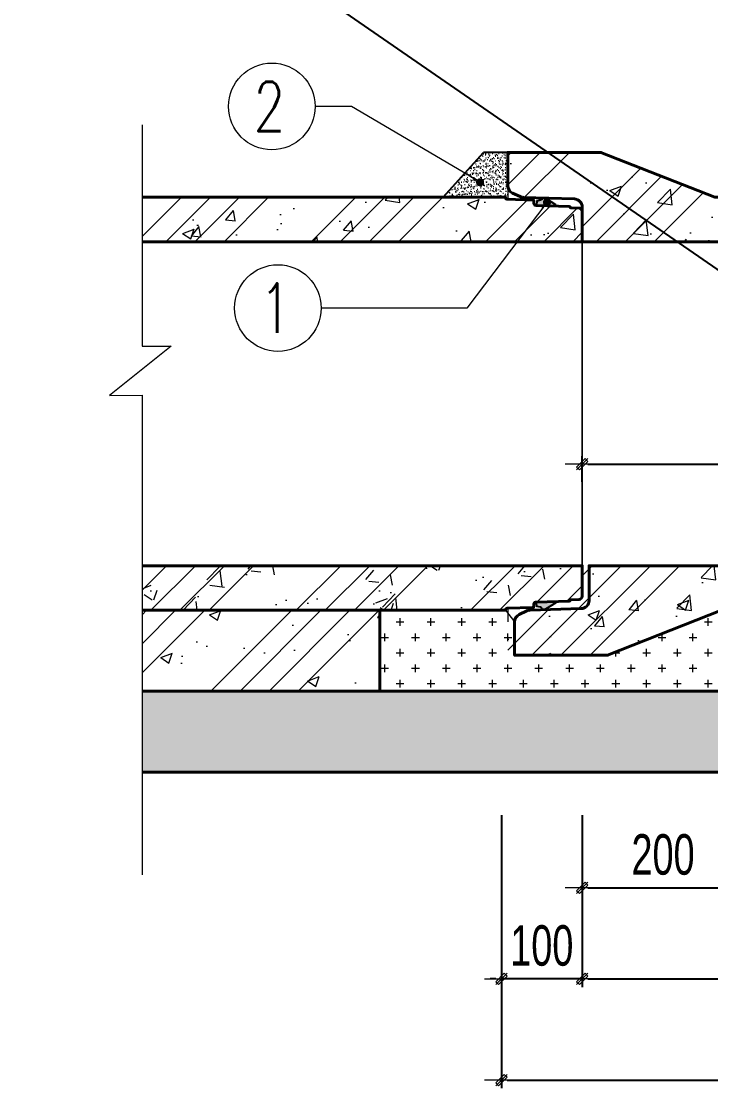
# Model space of a CAD drawing. Header units: inches. Extents: x 2792 to 53517, y -20644 to 27576.
# Drawn here: x 35479 to 36331, y 17939 to 19260 of the extents above; entities that cross this region are included whole.
import ezdxf
from ezdxf.enums import TextEntityAlignment as Align

# ---------------------------------------------------------------- set-up
doc = ezdxf.new("R2010")
doc.units = ezdxf.units.IN
doc.header["$MEASUREMENT"] = 0
for name, color, linetype, lineweight in [('CAT1', 2, 'Continuous', 40), ('dim', 144, 'Continuous', 13), ('ISO', 153, 'Continuous', 13), ('JOINT TAM GIAC', 151, 'Continuous', 25), ('LC Dim', 8, 'Continuous', 18), ('LC Hatch', 252, 'Continuous', 9), ('LC Net dam3', 1, 'Continuous', 60), ('LC Net thay', 7, 'Continuous', 25), ('LC Text2', 7, 'Continuous', 25)]:
    doc.layers.add(name, color=color, linetype=linetype, lineweight=lineweight)
doc.layers.add('KCS_Plotter', color=11, linetype='Continuous', plot=False)
doc.styles.add('HOATBIF', font='hoatbif.shx', dxfattribs={"width": 0.7})
doc.styles.add('LC 3', font='vnsimli.shx', dxfattribs={"width": 0.75})
doc.styles.add('TXTDIM', font='', dxfattribs={"width": 0.7})
doc.styles.get('TXTDIM').set_extended_font_data('.VnArial')
doc.dimstyles.new('1-100(1-25)', dxfattribs={"dimscale": 25, "dimtxt": 2.5, "dimasz": 0.35, "dimexe": 0.5, "dimexo": 0, "dimgap": 0.8, "dimtad": 1, "dimdec": 0, "dimzin": 0, "dimdsep": 46, "dimtxsty": 'HOATBIF', "dimblk1": 'DOT', "dimblk2": 'DOT', "dimsah": 1, "dimcen": -1, "dimdle": 1, "dimclrd": 256, "dimclre": 256, "dimclrt": 4, "dimadec": 3, "dimazin": 2, "dimtfac": 0.333333, "dimtdec": 0, "dimtix": 1, "dimtmove": 2, "dimatfit": 3, "dimldrblk": 'DOT', "dimfxl": 1, "dimtvp": 0.833333, "dimtolj": 1, "dimtzin": 0, "dimarcsym": 0})
doc.dimstyles.new('DIM 20', dxfattribs={"dimscale": 20, "dimtxt": 2, "dimasz": 0.3, "dimexe": 0.5, "dimexo": 0, "dimgap": 0.5, "dimtad": 1, "dimdec": 0, "dimzin": 12, "dimdsep": 46, "dimtxsty": 'TXTDIM', "dimblk": 'SLASH', "dimcen": 1.5, "dimclrd": 144, "dimclre": 144, "dimclrt": 1, "dimadec": 0, "dimazin": 0, "dimtfac": 1, "dimtdec": 0, "dimtix": 1, "dimtmove": 0, "dimatfit": 3, "dimldrblk": 'DOT', "dimfxl": 2, "dimtolj": 1, "dimtzin": 0, "dimlwd": 9, "dimlwe": 9, "dimarcsym": 1})
pattern_1 = [(50, (-21988.71, 29167.47), (145.74774, -12.75127), [15.24, -167.64]), (355, (-21988.71, 29167.47), (-28.19426, 152.8453), [12.192, -134.112]), (100.451, (-21976.57, 29166.41), (117.554, 140.09335), [12.952, -142.472]), (50, (-21828.71, 29327.47), (145.74774, -12.75127), [15.24, -167.64]), (355, (-21828.71, 29327.47), (-28.19426, 152.8453), [12.192, -134.112]), (100.451, (-21816.57, 29326.41), (117.554, 140.09335), [12.952, -142.472]), (46.1842, (-21988.71, 29208.11), (216.86323, -33.63386), [22.86, -251.46]), (96.6356, (-21970.64, 29205.31), (189.9234, 197.94044), [19.428, -213.708]), (351.184, (-21988.71, 29208.11), (189.9237, 197.9401), [18.288, -201.168]), (46.1842, (-21828.71, 29368.11), (216.86323, -33.63386), [22.86, -251.46]), (96.6356, (-21810.64, 29365.31), (189.9234, 197.94044), [19.428, -213.708]), (351.184, (-21828.71, 29368.11), (189.9237, 197.9401), [18.288, -201.168]), (21, (-21968.4, 29197.95), (121.2919, -81.81241), [15.24, -167.64]), (326, (-21968.4, 29197.95), (49.44162, 147.35037), [12.192, -134.112]), (71.4514, (-21958.29, 29191.14), (170.7332, 65.5383), [12.952, -142.472]), (21, (-21808.4, 29357.95), (121.2919, -81.81241), [15.24, -167.64]), (326, (-21808.4, 29357.95), (49.44162, 147.35037), [12.192, -134.112]), (71.4514, (-21798.29, 29351.14), (170.7332, 65.5383), [12.952, -142.472]), (37.5, (-21988.714, 29167.474), (2.470883, 67.64403), [0, -132.4864, 0, -136.144, 0, -134.62]), (7.5, (-21988.714, 29167.474), (53.45573, 80.14446), [0, -77.6224, 0, -129.4384, 0, -51.308]), (327.5, (-22034.03, 29167.474), (108.472476, -4.582995), [0, -50.8, 0, -158.496, 0, -210.312]), (317.5, (-22054.35, 29167.47), (118.50335, 20.3412), [0, -66.04, 0, -105.2576, 0, -149.352]), (45, (-21988.71, 29167.47), (-107.76307, 107.76307), []), (45, (-21952.8, 29167.47), (-107.76307, 107.76307), []), (45, (-21916.87, 29167.47), (-107.76307, 107.76307), []), (45, (-21880.95, 29167.47), (-107.76307, 107.76307), [])]
pattern_2 = [(50, (24647.81, 48533), (145.74774, -12.75127), [15.24, -167.64]), (355, (24647.81, 48533), (-28.19426, 152.8453), [12.192, -134.112]), (100.451, (24659.96, 48531.94), (117.554, 140.09335), [12.952, -142.472]), (50, (24807.81, 48693), (145.74774, -12.75127), [15.24, -167.64]), (355, (24807.81, 48693), (-28.19426, 152.8453), [12.192, -134.112]), (100.451, (24819.96, 48691.94), (117.554, 140.09335), [12.952, -142.472]), (46.1842, (24647.81, 48573.64), (216.8632, -33.6339), [22.86, -251.46]), (96.6356, (24665.88, 48570.84), (189.9234, 197.9404), [19.428, -213.708]), (351.184, (24647.81, 48573.64), (189.9237, 197.9401), [18.288, -201.168]), (46.1842, (24807.81, 48733.64), (216.8632, -33.6339), [22.86, -251.46]), (96.6356, (24825.88, 48730.84), (189.9234, 197.9404), [19.428, -213.708]), (351.184, (24807.81, 48733.64), (189.9237, 197.9401), [18.288, -201.168]), (21, (24668.13, 48563.48), (121.2919, -81.8124), [15.24, -167.64]), (326, (24668.13, 48563.48), (49.4416, 147.3504), [12.192, -134.112]), (71.4514, (24678.24, 48556.66), (170.7332, 65.5383), [12.952, -142.472]), (21, (24828.13, 48723.48), (121.2919, -81.8124), [15.24, -167.64]), (326, (24828.13, 48723.48), (49.4416, 147.3504), [12.192, -134.112]), (71.4514, (24838.24, 48716.66), (170.7332, 65.5383), [12.952, -142.472]), (37.5, (24647.81, 48533), (2.47088, 67.64403), [0, -132.4864, 0, -136.144, 0, -134.62]), (7.5, (24647.81, 48533), (53.45573, 80.14446), [0, -77.6224, 0, -129.4384, 0, -51.308]), (327.5, (24602.5, 48533), (108.47248, -4.582995), [0, -50.8, 0, -158.496, 0, -210.312]), (317.5, (24582.18, 48533), (118.50335, 20.3412), [0, -66.04, 0, -105.2576, 0, -149.352]), (45, (24647.81, 48533), (-107.7631, 107.7631), []), (45, (24683.73, 48533), (-107.7631, 107.7631), []), (45, (24719.65, 48533), (-107.7631, 107.7631), []), (45, (24755.58, 48533), (-107.7631, 107.7631), [])]

# ---------------------------------------------------------------- blocks, each defined once
blk = doc.blocks.new('DOT')
at = {"layer": 'LC Dim'}
blk.add_line((-3, 0), (3, 0), dxfattribs=at)
at = {"layer": 'LC Dim', "color": 4}
blk.add_line((-1, -1), (1, 1), dxfattribs=at)
blk.add_lwpolyline([(0.5, 1), (-1, -0.5), (-0.5, -1), (1, 0.5)], close=True, dxfattribs=at)
blk = doc.blocks.new('*D164')
at = {"layer": 'Defpoints', "color": 0, "ltscale": 2, "transparency": 16777216}
for p in [(36072.3, 18280.1), (38172.3, 18280.1), (38172.3, 17952.7)]:
    blk.add_point(p, dxfattribs=at)
at = {"layer": 'LC Dim', "lineweight": -2, "ltscale": 2, "transparency": 16777216}
for p, q in [((36072.3, 18280.1), (36072.3, 17942.7)), ((38172.3, 18280.1), (38172.3, 17942.7)), ((36079.3, 17952.7), (38165.3, 17952.7))]:
    blk.add_line(p, q, dxfattribs=at)
at = {"layer": 'LC Dim', "lineweight": -2, "ltscale": 2, "transparency": 16777216, "xscale": 7, "yscale": 7, "zscale": 7, "rotation": 180}
blk.add_blockref('DOT', (36072.3, 17952.7), dxfattribs=at)
at = {"layer": 'LC Dim', "lineweight": -2, "ltscale": 2, "transparency": 16777216, "xscale": 7, "yscale": 7, "zscale": 7}
blk.add_blockref('DOT', (38172.3, 17952.7), dxfattribs=at)
at = {"layer": 'LC Dim', "color": 4, "ltscale": 2, "transparency": 16777216, "insert": (37122.3, 17993.7), "char_height": 50, "attachment_point": 5, "style": 'HOATBIF'}
blk.add_mtext('\\A1;2100', dxfattribs=at)
blk = doc.blocks.new('_Dot')
at = {"color": 0, "linetype": 'ByBlock', "lineweight": -2}
blk.add_line((-0.5, 0), (-1, 0), dxfattribs=at)
at = {"color": 0, "linetype": 'ByBlock', "const_width": 0.5}
blk.add_lwpolyline([(-0.25, 0, 1), (0.25, 0, 1)], format="xyb", close=True, dxfattribs=at)
blk = doc.blocks.new('*D165')
at = {"layer": 'Defpoints', "color": 0, "ltscale": 2, "transparency": 16777216}
for p in [(36172.3, 18280.1), (38172.3, 18280.1), (38172.3, 18077.7)]:
    blk.add_point(p, dxfattribs=at)
at = {"layer": 'LC Dim', "lineweight": -2, "ltscale": 2, "transparency": 16777216}
for p, q in [((36172.3, 18280.1), (36172.3, 18067.7)), ((38172.3, 18280.1), (38172.3, 18067.7)), ((36179.3, 18077.7), (38165.3, 18077.7))]:
    blk.add_line(p, q, dxfattribs=at)
at = {"layer": 'LC Dim', "lineweight": -2, "ltscale": 2, "transparency": 16777216, "xscale": 7, "yscale": 7, "zscale": 7, "rotation": 180}
blk.add_blockref('DOT', (36172.3, 18077.7), dxfattribs=at)
at = {"layer": 'LC Dim', "lineweight": -2, "ltscale": 2, "transparency": 16777216, "xscale": 7, "yscale": 7, "zscale": 7}
blk.add_blockref('DOT', (38172.3, 18077.7), dxfattribs=at)
at = {"layer": 'LC Dim', "color": 4, "ltscale": 2, "transparency": 16777216, "insert": (37172.3, 18118.7), "char_height": 50, "attachment_point": 5, "style": 'HOATBIF'}
blk.add_mtext('\\A1;2000', dxfattribs=at)
blk = doc.blocks.new('*D166')
at = {"layer": 'Defpoints', "color": 0, "ltscale": 2, "transparency": 16777216}
for p in [(36072.3, 18280.1), (36172.3, 18280.1), (36072.3, 18077.7)]:
    blk.add_point(p, dxfattribs=at)
at = {"layer": 'LC Dim', "lineweight": -2, "ltscale": 2, "transparency": 16777216}
for p, q in [((36072.3, 18280.1), (36072.3, 18067.7)), ((36172.3, 18280.1), (36172.3, 18067.7)), ((36065.3, 18077.7), (36058.3, 18077.7)), ((36172.3, 18077.7), (36072.3, 18077.7)), ((36179.3, 18077.7), (36186.3, 18077.7))]:
    blk.add_line(p, q, dxfattribs=at)
at = {"layer": 'LC Dim', "lineweight": -2, "ltscale": 2, "transparency": 16777216, "xscale": 7, "yscale": 7, "zscale": 7}
blk.add_blockref('DOT', (36072.3, 18077.7), dxfattribs=at)
at = {"layer": 'LC Dim', "lineweight": -2, "ltscale": 2, "transparency": 16777216, "xscale": 7, "yscale": 7, "zscale": 7, "rotation": 180}
blk.add_blockref('DOT', (36172.3, 18077.7), dxfattribs=at)
at = {"layer": 'LC Dim', "color": 4, "ltscale": 2, "transparency": 16777216, "insert": (36122.3, 18118.7), "char_height": 50, "attachment_point": 5, "style": 'HOATBIF'}
blk.add_mtext('\\A1;100', dxfattribs=at)
blk = doc.blocks.new('*D169')
at = {"layer": 'Defpoints', "color": 0, "ltscale": 2, "transparency": 16777216}
for p in [(38172.3, 18713.3), (36172.3, 18691.4), (38172.3, 18691.4)]:
    blk.add_point(p, dxfattribs=at)
at = {"layer": 'LC Dim', "lineweight": -2, "ltscale": 2, "transparency": 16777216}
for p, q in [((36172.3, 18691.4), (36172.3, 18723.3)), ((38172.3, 18691.4), (38172.3, 18723.3)), ((36179.3, 18713.3), (38165.3, 18713.3))]:
    blk.add_line(p, q, dxfattribs=at)
at = {"layer": 'LC Dim', "lineweight": -2, "ltscale": 2, "transparency": 16777216, "xscale": 7, "yscale": 7, "zscale": 7, "rotation": 180}
blk.add_blockref('DOT', (36172.3, 18713.3), dxfattribs=at)
at = {"layer": 'LC Dim', "lineweight": -2, "ltscale": 2, "transparency": 16777216, "xscale": 7, "yscale": 7, "zscale": 7}
blk.add_blockref('DOT', (38172.3, 18713.3), dxfattribs=at)
at = {"layer": 'LC Dim', "color": 4, "ltscale": 2, "transparency": 16777216, "insert": (37172.3, 18754.3), "char_height": 50, "attachment_point": 5, "style": 'HOATBIF'}
blk.add_mtext('\\A1;2000', dxfattribs=at)
blk = doc.blocks.new('SLASH')
at = {"layer": 'dim', "color": 16, "linetype": 'Continuous'}
for p, q in [((-1.2, 0), (1.2, 0)), ((-0.6, -0.6), (0.6, 0.6))]:
    blk.add_line(p, q, dxfattribs=at)
blk = doc.blocks.new('*D218')
at = {"layer": 'Defpoints', "color": 0, "ltscale": 2, "transparency": 16777216}
for p in [(36172.3, 18280.1), (36372.2, 18280.1), (36372.2, 18190.1)]:
    blk.add_point(p, dxfattribs=at)
at = {"layer": 'LC Dim', "lineweight": -2, "ltscale": 2, "transparency": 16777216}
for p, q in [((36172.3, 18280.1), (36172.3, 18180.1)), ((36372.2, 18280.1), (36372.2, 18180.1)), ((36179.3, 18190.1), (36365.2, 18190.1))]:
    blk.add_line(p, q, dxfattribs=at)
at = {"layer": 'LC Dim', "lineweight": -2, "ltscale": 2, "transparency": 16777216, "xscale": 7, "yscale": 7, "zscale": 7, "rotation": 180}
blk.add_blockref('DOT', (36172.3, 18190.1), dxfattribs=at)
at = {"layer": 'LC Dim', "lineweight": -2, "ltscale": 2, "transparency": 16777216, "xscale": 7, "yscale": 7, "zscale": 7}
blk.add_blockref('DOT', (36372.2, 18190.1), dxfattribs=at)
at = {"layer": 'LC Dim', "color": 4, "ltscale": 2, "transparency": 16777216, "insert": (36272.2, 18231.1), "char_height": 50, "attachment_point": 5, "style": 'HOATBIF'}
blk.add_mtext('\\A1;200', dxfattribs=at)

msp = doc.modelspace()

# ---------------------------------------------------------------- hatches: boundary and pattern name
at = {"layer": 'JOINT TAM GIAC'}
h = msp.add_hatch(color=256, dxfattribs=at)
h.paths.add_polyline_path([(36139.2, 19032.3, 0.524425), (36139.6, 19033.8), (36127, 19041.8), (36122.8, 19042), (36122.7, 19041.5, -0.329988), (36121.4, 19039.7), (36120.7, 19039.5), (36116.7, 19038.5), (36120.8, 19032.9)])
h.paths.add_polyline_path([(36116.7, 19038.5), (36116.3, 19038.4), (36115.9, 19033.8, 0.429124), (36116.5, 19033), (36120.8, 19032.9)])
h = msp.add_hatch(color=256, dxfattribs=at)
h.paths.add_polyline_path([(36139.2, 18543.7, -0.524425), (36139.6, 18542.2), (36127, 18534.2), (36122.8, 18534.1), (36122.7, 18534.5, 0.329988), (36121.4, 18536.4), (36120.7, 18536.6), (36116.7, 18537.5), (36120.8, 18543.1)])
h.paths.add_polyline_path([(36116.7, 18537.5), (36116.3, 18537.6), (36115.9, 18542.2, -0.429124), (36116.5, 18543), (36120.8, 18543.1)])
at = {"layer": 'LC Hatch', "ltscale": 200}
h = msp.add_hatch(dxfattribs=at)
h.set_pattern_fill('AR-SAND', color=256, scale=3)
h.set_pattern_definition([(37.5, (21255.357, 48218.777), (-0.1889801, 5.7804713), [0, -4.56, 0, -5.1, 0, -4.875]), (7.5, (21255.357, 48218.777), (5.3093301, 8.4664382), [0, -2.46, 0, -4.11, 0, -1.575]), (327.5, (21251.667, 48218.777), (9.3424256, 0.01697716), [0, -1.5, 0, -5.4, 0, -7.05]), (317.5, (21251.667, 48218.777), (9.0183798, 2.6330267), [0, -0.75, 0, -3.54, 0, -4.05])])
h.paths.add_polyline_path([(36080.3, 19098.5), (36050.3, 19098.5), (36000.3, 19043), (36077.3, 19043), (36077.3, 19042.6, 0.404875), (36079.2, 19040.6), (36080.3, 19040.5), (36080.3, 19057.3)])
at = {"layer": 'LC Hatch'}
h = msp.add_hatch(dxfattribs=at)
h.set_pattern_fill('BT-DA1X2', color=256, scale=0.8, style=0, pattern_type=2)
h.set_pattern_definition(pattern_1)
edge = h.paths.add_edge_path()
edge.add_line((38172.3, 19043), (36336.2, 19043))
edge.add_line((36336.2, 19043), (36195.3, 19098.5))
edge.add_line((36195.3, 19098.5), (36172.3, 19098.5))
edge.add_line((36172.3, 19098.5), (36097.3, 19098.5))
edge.add_line((36097.3, 19098.5), (36080.3, 19098.5))
edge.add_line((36080.3, 19098.5), (36080.3, 19057.3))
edge.add_arc((36090.3, 19057.3), 10, 180, 245)
edge.add_line((36086, 19048.2), (36095.4, 19043.9))
edge.add_arc((36099.6, 19052.9), 10, 245, 268.1665)
edge.add_line((36099.3, 19042.9), (36162.6, 19040.9))
edge.add_arc((36162.3, 19030.9), 10, 0, 88.1665, ccw=False)
edge.add_line((36172.3, 19030.9), (36172.3, 18988))
edge.add_line((36172.3, 18988), (38172.3, 18988))
edge.add_line((38172.3, 18988), (38172.3, 19043))
at = {"layer": 'LC Hatch', "ltscale": 200}
h = msp.add_hatch(dxfattribs=at)
h.set_pattern_fill('BT-DA1X2', color=256, scale=0.8, style=0, pattern_type=2)
h.set_pattern_definition(pattern_2)
edge = h.paths.add_edge_path()
edge.add_line((35628.1, 19043), (35628.1, 18988))
edge.add_line((35628.1, 18988), (36172.3, 18988))
edge.add_line((36172.3, 18988), (36172.3, 19025.7))
edge.add_arc((36168.3, 19025.7), 4, 0, 88.1672)
edge.add_line((36168.4, 19029.7), (36157.3, 19030.1))
edge.add_line((36157.3, 19030.1), (36157.3, 19030.8))
edge.add_arc((36156.5, 19030.8), 0.75, 0, 88.1672)
edge.add_line((36156.5, 19031.6), (36115.2, 19032.9))
edge.add_arc((36115.3, 19035.9), 3, 142.4942, 268.1672, ccw=False)
edge.add_arc((36112.6, 19038.9), 1.22, 284.1858, 509.3607)
edge.add_line((36111.5, 19039.5), (36079.2, 19040.6))
edge.add_arc((36079.3, 19042.6), 2, 180, 268.1672, ccw=False)
edge.add_line((36077.3, 19042.6), (36077.3, 19043))
edge.add_line((36077.3, 19043), (35628.1, 19043))
at = {"layer": 'LC Hatch'}
h = msp.add_hatch(dxfattribs=at)
h.set_pattern_fill('BT-DA1X2', color=256, scale=0.8, style=0, pattern_type=2)
h.set_pattern_definition([(50, (-664459.56, -2255086.15), (145.747735, -12.7512684), [15.24, -167.64]), (355, (-664459.56, -2255086.15), (-28.194261, 152.845314), [12.192, -134.112]), (100.451, (-664447.42, -2255087.21), (117.554001, 140.09335), [12.952, -142.472]), (50, (-664299.56, -2254926.15), (145.747735, -12.7512684), [15.24, -167.64]), (355, (-664299.56, -2254926.15), (-28.194261, 152.845314), [12.192, -134.112]), (100.451, (-664287.42, -2254927.21), (117.554001, 140.09335), [12.952, -142.472]), (46.1842, (-664459.56, -2255045.5), (216.863233, -33.633862), [22.86, -251.46]), (96.6356, (-664441.5, -2255048.3), (189.923388, 197.940445), [19.428, -213.708]), (351.184, (-664459.56, -2255045.5), (189.923685, 197.940094), [18.288, -201.168]), (46.1842, (-664299.56, -2254885.5), (216.863233, -33.633862), [22.86, -251.46]), (96.6356, (-664281.5, -2254888.3), (189.923388, 197.940445), [19.428, -213.708]), (351.184, (-664299.56, -2254885.5), (189.923685, 197.940094), [18.288, -201.168]), (21, (-664439.24, -2255055.67), (121.291904, -81.812415), [15.24, -167.64]), (326, (-664439.24, -2255055.67), (49.441623, 147.350373), [12.192, -134.112]), (71.4514, (-664429.14, -2255062.48), (170.733193, 65.538286), [12.952, -142.472]), (21, (-664279.24, -2254895.67), (121.291904, -81.812415), [15.24, -167.64]), (326, (-664279.24, -2254895.67), (49.441623, 147.350373), [12.192, -134.112]), (71.4514, (-664269.14, -2254902.48), (170.733193, 65.538286), [12.952, -142.472]), (37.5, (-664459.564, -2255086.146), (2.4708826, 67.6440311), [0, -132.4864, 0, -136.144, 0, -134.62]), (7.5, (-664459.564, -2255086.146), (53.45573, 80.1444599), [0, -77.6224, 0, -129.4384, 0, -51.308]), (327.5, (-664504.88, -2255086.146), (108.4724761, -4.5829952), [0, -50.8, 0, -158.496, 0, -210.312]), (317.5, (-664525.2, -2255086.15), (118.503345, 20.341193), [0, -66.04, 0, -105.2576, 0, -149.352]), (45, (-664459.56, -2255086.15), (-107.763073, 107.763073), []), (45, (-664423.64, -2255086.15), (-107.763073, 107.763073), []), (45, (-664387.72, -2255086.15), (-107.763073, 107.763073), []), (45, (-664351.8, -2255086.15), (-107.763073, 107.763073), [])])
h.paths.add_polyline_path([(35628.1, 18588), (35628.1, 18533), (36077.3, 18533), (36077.3, 18533.4, -0.404875), (36079.2, 18535.4), (36111.5, 18536.5, 1.499082), (36112.9, 18538.3, -0.61084), (36115.2, 18543.1), (36117.8, 18543.2), (36117.8, 18543.2), (36117.9, 18543.2), (36119.7, 18543.2), (36119.7, 18543.2), (36119.7, 18543.3), (36119.7, 18543.3), (36119.8, 18543.3), (36123.5, 18543.4), (36123.6, 18543.4), (36127.4, 18543.5), (36127.5, 18543.5), (36129.3, 18543.6), (36129.3, 18543.6), (36133.2, 18543.7), (36133.3, 18543.7), (36135.1, 18543.8), (36135.1, 18543.8), (36135.9, 18543.8), (36156.5, 18544.4, 1.02288), (36156.4, 18545.9), (36168.4, 18546.3, 0.404875), (36172.3, 18550.3), (36172.3, 18588)])
h = msp.add_hatch(dxfattribs=at)
h.set_pattern_fill('BT-DA1X2', color=256, scale=0.8, style=0, pattern_type=2)
h.set_pattern_definition(pattern_1)
edge = h.paths.add_edge_path()
edge.add_line((38172.3, 18533), (36336.2, 18533))
edge.add_line((36336.2, 18533), (36195.3, 18477.5))
edge.add_line((36195.3, 18477.5), (36172.3, 18477.5))
edge.add_line((36172.3, 18477.5), (36097.3, 18477.5))
edge.add_line((36097.3, 18477.5), (36080.3, 18477.5))
edge.add_line((36080.3, 18477.5), (36080.3, 18518.7))
edge.add_arc((36090.3, 18518.7), 10, 115, 180, ccw=False)
edge.add_line((36086, 18527.8), (36095.4, 18532.2))
edge.add_arc((36099.6, 18523.1), 10, 91.8335, 115, ccw=False)
edge.add_line((36099.3, 18533.1), (36162.6, 18535.1))
edge.add_arc((36162.3, 18545.1), 10, 271.8335, 360)
edge.add_line((36172.3, 18545.1), (36172.3, 18588))
edge.add_line((36172.3, 18588), (38172.3, 18588))
edge.add_line((38172.3, 18588), (38172.3, 18533))
at = {"layer": 'LC Hatch', "ltscale": 200}
h = msp.add_hatch(dxfattribs=at)
h.set_pattern_fill('BT-DA1X2', color=256, scale=0.8, style=0, pattern_type=2)
h.set_pattern_definition(pattern_2)
h.paths.add_polyline_path([(35922.2, 18533), (35628.1, 18533), (35628.1, 18433), (35922.2, 18433)])
at = {"layer": 'LC Hatch', "lineweight": 18}
h = msp.add_hatch(dxfattribs=at)
h.set_pattern_fill('CROSS', color=256, scale=3)
h.set_pattern_definition([(0, (-21988.714, 29167.474), (19.05, 19.05), [9.525, -28.575]), (90, (-21983.952, 29162.711), (-19.05, 19.05), [9.525, -28.575])])
h.paths.add_polyline_path([(36372.2, 18533), (36344.6, 18533), (36203.7, 18477.5), (36180.7, 18477.5), (36105.7, 18477.5), (36088.7, 18477.5), (36088.7, 18518.7), (36077.3, 18533), (35922.2, 18533), (35922.2, 18433), (36372.2, 18433)])
at = {"layer": 'LC Hatch'}
h = msp.add_hatch(dxfattribs=at)
h.set_pattern_fill('GRAVEL', color=256, scale=3, style=0)
h.set_pattern_definition([(228.012788, (-21821.069, 28877.8046), (-609.60000005, -685.79999996), [10.25164, -1014.91451]), (184.969741, (-21827.927, 28870.1846), (914.39999964, 76.20000434), [17.59214, -1741.62147]), (132.510447, (-21845.453, 28868.6606), (762.00000032, -838.1999997), [12.40445, -1228.04168]), (267.273689, (-21875.171, 28849.6106), (76.20000016, 1524), [16.02014, -1585.99312]), (292.833654, (-21875.933, 28833.6086), (-381.00000003, 914.39999999), [15.70901, -1555.19423]), (357.273689, (-21869.837, 28819.1306), (-1524, 76.20000016), [16.02014, -1585.99312]), (37.6942405, (-21853.835, 28818.3686), (-990.59999996, -762.00000006), [21.18581, -2097.39346]), (72.2553284, (-21837.071, 28831.3226), (533.40000014, 1676.39999995), [20.00159, -1980.1577]), (121.4295656, (-21830.975, 28850.3726), (-609.60000009, 990.59999995), [16.07439, -1591.36637]), (175.236358, (-21839.357, 28864.0886), (838.2, -76.2000001), [18.3514, -899.21811]), (222.397438, (-21857.6449, 28865.6126), (-914.39999997, -838.20000003), [23.73234, -2349.503175]), (138.814075, (-21799.733, 28848.8486), (-533.4, 457.2), [8.10014, -801.916975]), (171.4692344, (-21805.829, 28854.1826), (990.60000003, -152.39999983), [15.41046, -1525.63917]), (225, (-21821.07, 28856.47), (-1e-14, -76.2), [10.77628, -96.98679]), (203.19859, (-21826.403, 28865.613), (381, 152.4), [5.80324, -574.51867]), (291.80141, (-21831.737, 28863.327), (-76.2, 228.6), [8.20697, -402.14259]), (30.963757, (-21828.689, 28855.707), (228.6, 152.4), [13.32959, -430.98894]), (161.56505, (-21817.26, 28862.565), (152.4, -76.2), [9.63861, -231.32694]), (16.38954, (-21875.933, 28863.3266), (762, 228.6), [13.50264, -1336.7648]), (70.346176, (-21862.979, 28867.1366), (-304.80000003, -838.2), [11.32797, -1121.46647]), (293.19859, (-21817.259, 28877.805), (-152.4, 381), [11.6064, -568.71551]), (343.61046, (-21812.687, 28867.1366), (-762.00000002, 228.59999995), [13.50264, -1336.7648]), (339.443955, (-21875.933, 28816.083), (-381, 152.4), [13.02106, -638.03203]), (294.775141, (-21863.741, 28811.5106), (-381.00000045, 838.1999998), [10.91016, -1080.1078]), (66.80141, (-21816.497, 28801.605), (152.4, 381), [11.6064, -568.71551]), (17.354025, (-21811.925, 28812.2726), (-990.59999998, -304.80000006), [12.77348, -1264.57128]), (69.443955, (-21853.835, 28801.605), (-152.4, -381), [6.51053, -644.54256]), (101.309932, (-21821.069, 28801.605), (-76.2, 304.8), [3.88544, -384.65985]), (165.963757, (-21821.83, 28805.415), (228.6, -76.2), [15.70901, -298.47164]), (186.009006, (-21837.071, 28809.2246), (762, 76.20000004), [14.55801, -1441.24095]), (303.690068, (-21828.689, 28848.849), (-76.2, 152.4), [10.98972, -263.75329]), (353.1572266, (-21822.593, 28839.7046), (1295.40000001, -152.39999993), [19.1867, -1899.48027]), (60.945396, (-21803.543, 28837.4186), (-304.8, -533.4), [7.84525, -776.68177]), (90, (-21799.73, 28844.28), (-76.2, 76.2), [4.572, -71.628]), (120.256437, (-21838.595, 28811.5106), (304.79999996, -533.4), [10.58601, -1048.01822]), (48.012787, (-21843.929, 28820.6546), (609.60000005, 685.79999996), [20.50329, -1004.66287]), (0, (-21830.21, 28835.895), (76.2, 76.2), [19.812, -56.388]), (325.3048465, (-21810.401, 28835.8946), (762.0000003, -533.3999996), [12.04829, -1192.7795]), (254.054604, (-21800.495, 28829.037), (-76.2, -304.8), [11.09487, -543.6495]), (207.6459754, (-21803.543, 28818.3686), (-1447.80000005, -761.9999999), [18.06435, -1788.37393]), (175.426079, (-21819.545, 28809.9866), (-990.6, 76.2), [19.11088, -1891.97539])])
h.paths.add_polyline_path([(37317.4, 18431.8), (37205.7, 18432.2, -0.25178), (37158, 18433), (36972.2, 18433), (36607.3, 18433, -0.26096), (36558, 18433), (36372.2, 18433), (35628.1, 18433), (35628.1, 18333), (37303.3, 18333, -0.333802), (37267, 18381.4, -0.414214)])
h.paths.add_polyline_path([(38565.3, 18433), (38422.2, 18433), (37807.3, 18433, -0.26096), (37758, 18433), (37572.2, 18433), (37317.4, 18431.8, -0.414214), (37367.8, 18381.4, -0.333802), (37331.4, 18333), (38565.3, 18333)])

# ---------------------------------------------------------------- linework, layer by layer
at = {"layer": 'CAT1'}
for p, q in [((35628.1, 18433, 0), (38565.3, 18433, 0)), ((35628.1, 18333, 0), (38565.3, 18333, 0))]:
    msp.add_line(p, q, dxfattribs=at)
at = {"layer": 'CAT1', "elevation": 0}
for points in [[(38077.3, 19043), (36336.2, 19043), (36195.3, 19098.5), (36172.3, 19098.5), (36097.3, 19098.5), (36080.3, 19098.5), (36080.3, 19057.3, 0.291473), (36086, 19048.2), (36095.4, 19043.9, 0.101429), (36099.3, 19042.9), (36162.6, 19040.9, -0.404872), (36172.3, 19030.9), (36172.3, 18988), (38172.3, 18988)], [(35628.1, 18988), (36172.3, 18988), (36172.3, 19025.7, 0.404875), (36168.4, 19029.7), (36158, 19030, -0.404875), (36157.3, 19030.8), (36157.3, 19030.8, 0.404875), (36156.5, 19031.6), (36115.2, 19032.9, -0.404875), (36112.3, 19035.9), (36112.3, 19038.8, 0.404875), (36111.5, 19039.5), (36079.2, 19040.6, -0.404875), (36077.3, 19042.6), (36077.3, 19043), (35628.1, 19043)], [(35628.1, 18588), (36172.3, 18588), (36172.3, 18550.3, -0.404875), (36168.4, 18546.3), (36158, 18546, 0.404875), (36157.3, 18545.2), (36157.3, 18545.2, -0.404875), (36156.5, 18544.4), (36115.2, 18543.1, 0.404875), (36112.3, 18540.1), (36112.3, 18537.2, -0.404875), (36111.5, 18536.5), (36079.2, 18535.4, 0.404875), (36077.3, 18533.4), (36077.3, 18533), (35628.1, 18533)], [(38085.7, 18533), (36344.6, 18533), (36203.7, 18477.5), (36180.7, 18477.5), (36105.7, 18477.5), (36088.7, 18477.5), (36088.7, 18518.7, -0.291473), (36094.5, 18527.8), (36103.8, 18532.2, -0.101429), (36107.8, 18533.1), (36171, 18535.1, 0.404872), (36180.7, 18545.1), (36180.7, 18588), (38180.7, 18588)]]:
    msp.add_lwpolyline(points, format="xyb", dxfattribs=at)
msp.add_lwpolyline([(35922.2, 18533), (35922.2, 18433), (35628.1, 18433)], dxfattribs=at)
at = {"layer": 'ISO'}
for p, q in [((36080.3, 19057.3, 0), (36080.3, 19040.5, 0)), ((36172.3, 18588, 0), (36172.3, 18988, 0)), ((36172.3, 18988, 0), (36172.3, 18588, 0)), ((36172.3, 18588, 0), (36172.3, 18988, 0)), ((36080.3, 18535.5, 0), (36080.3, 18518.7, 0))]:
    msp.add_line(p, q, dxfattribs=at)
at = {"layer": 'ISO', "elevation": 0}
msp.add_lwpolyline([(35628.1, 19132.5), (35628.1, 18859), (35664.1, 18859), (35588, 18798.4), (35628.1, 18798.7), (35628.1, 18206.3)], dxfattribs=at)
at = {"layer": 'JOINT TAM GIAC', "elevation": 0}
for points in [[(36122.8, 19042), (36122.7, 19041.5, -0.329988), (36121.4, 19039.7), (36120.7, 19039.5), (36116.3, 19038.4), (36115.9, 19033.8, 0.429124), (36116.5, 19033), (36117.4, 19033), (36117.6, 19032.9), (36117.8, 19032.8), (36117.9, 19032.8), (36118, 19032.9), (36118.1, 19033), (36119.3, 19033), (36119.4, 19032.9), (36119.5, 19032.9), (36119.5, 19032.8), (36119.6, 19032.8), (36119.6, 19032.8), (36119.6, 19032.8), (36119.7, 19032.8), (36119.7, 19032.8), (36119.7, 19032.8), (36119.7, 19032.8), (36119.8, 19032.8), (36119.8, 19032.8), (36119.8, 19032.8), (36119.8, 19032.8), (36119.8, 19032.8), (36119.8, 19032.8), (36119.9, 19032.8), (36119.9, 19032.8), (36119.9, 19032.8), (36119.9, 19032.8), (36120, 19032.8), (36120, 19032.9), (36120, 19032.9), (36120.1, 19032.9), (36121.2, 19032.9), (36121.3, 19032.8), (36121.4, 19032.8), (36121.4, 19032.8), (36121.5, 19032.7), (36121.5, 19032.7), (36121.6, 19032.7), (36121.6, 19032.7), (36121.6, 19032.7), (36121.6, 19032.7), (36121.7, 19032.7), (36121.7, 19032.7), (36121.7, 19032.7), (36121.7, 19032.7), (36121.7, 19032.7), (36121.8, 19032.7), (36121.8, 19032.7), (36121.8, 19032.7), (36121.8, 19032.7), (36121.8, 19032.7), (36121.9, 19032.8), (36121.9, 19032.8), (36121.9, 19032.8), (36122, 19032.8), (36122, 19032.9), (36123.2, 19032.8), (36123.4, 19032.7), (36123.6, 19032.6), (36123.7, 19032.6), (36123.8, 19032.7), (36123.9, 19032.8), (36125.1, 19032.7), (36125.3, 19032.6), (36125.5, 19032.6), (36125.6, 19032.6), (36125.7, 19032.6), (36125.9, 19032.7), (36127, 19032.7), (36127.3, 19032.5), (36127.4, 19032.5), (36127.5, 19032.5), (36127.7, 19032.6), (36127.8, 19032.7), (36129, 19032.6), (36129.2, 19032.5), (36129.3, 19032.4), (36129.5, 19032.4), (36129.6, 19032.5), (36129.7, 19032.6), (36130.9, 19032.5), (36131.1, 19032.4), (36131.3, 19032.4), (36131.4, 19032.4), (36131.5, 19032.4), (36131.6, 19032.5), (36132.8, 19032.5), (36133, 19032.3), (36133.2, 19032.3), (36133.3, 19032.3), (36133.5, 19032.4), (36133.6, 19032.5), (36134.7, 19032.4), (36135, 19032.3), (36135.1, 19032.2), (36135.3, 19032.2), (36135.4, 19032.3), (36135.5, 19032.4), (36138.8, 19032.3, 0.649989), (36139.6, 19033.8), (36127, 19041.8)], [(36122.8, 18534.1), (36122.7, 18534.5, 0.329988), (36121.4, 18536.4), (36120.7, 18536.6), (36116.3, 18537.6), (36115.9, 18542.2, -0.429124), (36116.5, 18543), (36117.4, 18543), (36117.6, 18543.1), (36117.8, 18543.2), (36117.9, 18543.2), (36118, 18543.1), (36118.1, 18543), (36119.3, 18543.1), (36119.4, 18543.1), (36119.5, 18543.2), (36119.5, 18543.2), (36119.6, 18543.2), (36119.6, 18543.2), (36119.6, 18543.2), (36119.7, 18543.2), (36119.7, 18543.2), (36119.7, 18543.3), (36119.7, 18543.3), (36119.8, 18543.3), (36119.8, 18543.3), (36119.8, 18543.3), (36119.8, 18543.2), (36119.8, 18543.2), (36119.8, 18543.2), (36119.9, 18543.2), (36119.9, 18543.2), (36119.9, 18543.2), (36119.9, 18543.2), (36120, 18543.2), (36120, 18543.1), (36120, 18543.1), (36120.1, 18543.1), (36121.2, 18543.1), (36121.3, 18543.2), (36121.4, 18543.2), (36121.4, 18543.2), (36121.5, 18543.3), (36121.5, 18543.3), (36121.6, 18543.3), (36121.6, 18543.3), (36121.6, 18543.3), (36121.6, 18543.3), (36121.7, 18543.3), (36121.7, 18543.3), (36121.7, 18543.3), (36121.7, 18543.3), (36121.7, 18543.3), (36121.8, 18543.3), (36121.8, 18543.3), (36121.8, 18543.3), (36121.8, 18543.3), (36121.8, 18543.3), (36121.9, 18543.3), (36121.9, 18543.2), (36121.9, 18543.2), (36122, 18543.2), (36122, 18543.2), (36123.2, 18543.2), (36123.4, 18543.3), (36123.6, 18543.4), (36123.7, 18543.4), (36123.8, 18543.3), (36123.9, 18543.2), (36125.1, 18543.3), (36125.3, 18543.4), (36125.5, 18543.5), (36125.6, 18543.5), (36125.7, 18543.4), (36125.9, 18543.3), (36127, 18543.3), (36127.3, 18543.5), (36127.4, 18543.5), (36127.5, 18543.5), (36127.7, 18543.4), (36127.8, 18543.4), (36129, 18543.4), (36129.2, 18543.5), (36129.3, 18543.6), (36129.5, 18543.6), (36129.6, 18543.5), (36129.7, 18543.4), (36130.9, 18543.5), (36131.1, 18543.6), (36131.3, 18543.7), (36131.4, 18543.7), (36131.5, 18543.6), (36131.6, 18543.5), (36132.8, 18543.5), (36133, 18543.7), (36133.2, 18543.7), (36133.3, 18543.7), (36133.5, 18543.6), (36133.6, 18543.6), (36134.7, 18543.6), (36135, 18543.7), (36135.1, 18543.8), (36135.3, 18543.8), (36135.4, 18543.7), (36135.5, 18543.6), (36138.8, 18543.7, -0.649989), (36139.6, 18542.2), (36127, 18534.2)]]:
    msp.add_lwpolyline(points, format="xyb", dxfattribs=at)
at = {"layer": 'KCS_Plotter'}
msp.add_line((34831.4, 19994.4, 0), (43231.4, 14196.1, 0), dxfattribs=at)
at = {"layer": 'LC Dim'}
for centre in [(35788.6, 19155.2, 0), (35796.1, 18906.2, 0)]:
    msp.add_circle(centre, 53.5, dxfattribs=at)
at = {"layer": 'LC Net dam3', "lineweight": 18}
for p, q in [((36077.3, 18533, 0), (36088.7, 18518.7, 0)), ((36111.5, 18536.5, 0), (36111.6, 18533.2, 0))]:
    msp.add_line(p, q, dxfattribs=at)
at = {"layer": 'LC Net thay'}
for p in [(36000.3, 19043, 0), (36080.3, 19098.5, 0)]:
    msp.add_line(p, (36050.3, 19098.5, 0), dxfattribs=at)

# ---------------------------------------------------------------- texts
at = {"layer": 'LC Text2', "ltscale": 100, "style": 'LC 3', "width": 0.75}
for s, p in [('2', (35785.5, 19155.2, 0)), ('1', (35793.1, 18906.2, 0))]:
    msp.add_text(s, height=61.1, dxfattribs=at).set_placement(p, align=Align.MIDDLE_CENTER)

# ---------------------------------------------------------------- dimensions: what is measured, and where the dimension line sits
at = {"layer": 'LC Dim', "ltscale": 2}
for base, p1, p2, picture, middle in [((38172.3, 18713.3, 0), (36172.3, 18691.4, 0), (38172.3, 18691.4, 0), '*D169', (37172.3, 18754.3, 0)), ((38172.3, 17952.7, 0), (36072.3, 18280.1, 0), (38172.3, 18280.1, 0), '*D164', (37122.3, 17993.7, 0)), ((36072.3, 18077.7, 0), (36172.3, 18280.1, 0), (36072.3, 18280.1, 0), '*D166', (36122.3, 18118.7, 0)), ((38172.3, 18077.7, 0), (36172.3, 18280.1, 0), (38172.3, 18280.1, 0), '*D165', (37172.3, 18118.7, 0)), ((36372.2, 18190.1, 0), (36172.3, 18280.1, 0), (36372.2, 18280.1, 0), '*D218', (36272.2, 18231.1, 0))]:
    dim = msp.add_linear_dim(base=base, p1=p1, p2=p2, dimstyle='1-100(1-25)', override={"dimscale": 20}, dxfattribs=at)
    dim.commit()
    dim.dimension.update_dxf_attribs({"geometry": picture, "text_midpoint": middle})

# ---------------------------------------------------------------- leaders
at = {"layer": 'LC Hatch'}
for points in [[(36046, 19061.5, 0), (35887, 19155.2, 0), (35842.1, 19155.2, 0)], [(36128.7, 19036.7, 0), (36029.6, 18906.2, 0), (35849.6, 18906.2, 0)]]:
    msp.add_leader(points, dimstyle='DIM 20', override={"dimasz": 0.5, "dimtad": 0}, dxfattribs=at)

doc.saveas('drawing.dxf')
